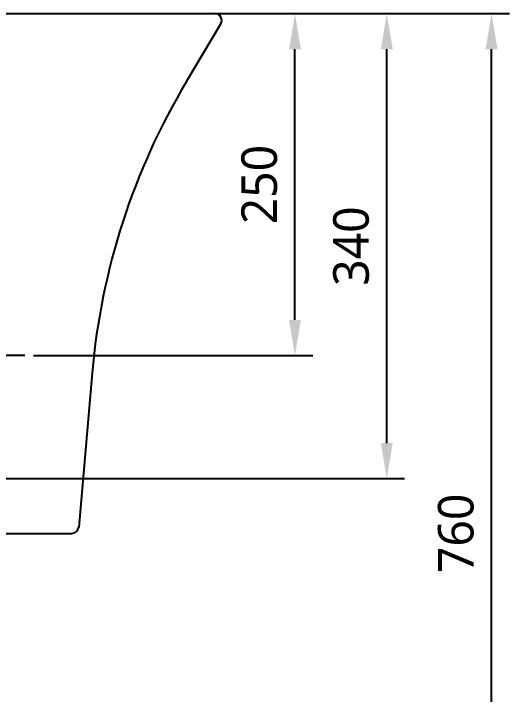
# Model space of a CAD drawing. Extents: x 7158 to 10258, y -4678 to -2578.
# Drawn here: x 8396.7 to 8758.9, y -4250.3 to -3752.5 of the extents above; entities that cross this region are included whole.
import ezdxf

# ---------------------------------------------------------------- set-up
doc = ezdxf.new("R2010")
doc.units = 0
doc.header["$LTSCALE"] = 20
doc.header["$MEASUREMENT"] = 0
doc.linetypes.add('CENTER', pattern=[2, 1.25, -0.25, 0.25, -0.25])
doc.layers.get('DEFPOINTS').update_dxf_attribs({"linetype": 'CONTINUOUS'})
for name, color, linetype in [('1', 1, 'CONTINUOUS'), ('3', 3, 'CONTINUOUS'), ('CENTER', 2, 'CENTER')]:
    doc.layers.add(name, color=color, linetype=linetype)
doc.styles.get("Standard").update_dxf_attribs({"font": 'NanumGothic.ttf'})
doc.dimstyles.get("Standard").update_dxf_attribs({"dimtxt": 2.5, "dimasz": 2, "dimexe": 2, "dimexo": 1, "dimgap": 1.5, "dimtad": 1, "dimdec": 0, "dimlfac": 10, "dimrnd": 0.5, "dimzin": 0, "dimdsep": 46, "dimtxsty": 'Standard', "dimcen": 0, "dimclrt": 2, "dimadec": 0, "dimazin": 0, "dimtfac": 1, "dimtdec": 0, "dimtmove": 0, "dimatfit": 3, "dimfxl": 1, "dimtolj": 1, "dimtzin": 0, "dimarcsym": 0})

# ---------------------------------------------------------------- blocks, each defined once
blk = doc.blocks.new('*D48')
at = {"layer": '1', "color": 3, "lineweight": -2, "transparency": 16777216}
for p, q in [((8535.29, -3752.52), (8758.91, -3752.52)), ((8745.91, -4486.52), (8745.91, -3778.52)), ((8585.29, -4512.52), (8758.91, -4512.52))]:
    blk.add_line(p, q, dxfattribs=at)
at = {"layer": '1', "color": 3, "transparency": 16777216}
for points in [[(8741.57, -3778.52), (8750.24, -3778.52), (8745.91, -3752.52)], [(8741.57, -4486.52), (8750.24, -4486.52), (8745.91, -4512.52)]]:
    blk.add_solid(points, dxfattribs=at)
at = {"layer": 'DEFPOINTS', "color": 0, "transparency": 16777216}
for p in [(8528.79, -3752.52), (8745.91, -3752.52), (8578.79, -4512.52)]:
    blk.add_point(p, dxfattribs=at)
at = {"layer": '1', "color": 2, "transparency": 16777216, "insert": (8719.91, -4132.52), "char_height": 26, "attachment_point": 5, "rotation": 90}
blk.add_mtext('\\A1;760', dxfattribs=at)
blk = doc.blocks.new('*D49')
at = {"layer": '1', "color": 3, "lineweight": -2, "transparency": 16777216}
for p, q in [((8535.29, -3752.52), (8615.25, -3752.52)), ((8602.25, -3976.52), (8602.25, -3778.52)), ((8411.29, -4002.52), (8615.25, -4002.52))]:
    blk.add_line(p, q, dxfattribs=at)
at = {"layer": '1', "color": 3, "transparency": 16777216}
for points in [[(8597.92, -3778.52), (8606.58, -3778.52), (8602.25, -3752.52)], [(8597.92, -3976.52), (8606.58, -3976.52), (8602.25, -4002.52)]]:
    blk.add_solid(points, dxfattribs=at)
at = {"layer": 'DEFPOINTS', "color": 0, "transparency": 16777216}
for p in [(8528.79, -3752.52), (8602.25, -3752.52), (8404.79, -4002.52)]:
    blk.add_point(p, dxfattribs=at)
at = {"layer": '1', "color": 2, "transparency": 16777216, "insert": (8576.25, -3877.52), "char_height": 26, "attachment_point": 5, "rotation": 90}
blk.add_mtext('\\A1;250', dxfattribs=at)
blk = doc.blocks.new('*D50')
at = {"layer": '1', "color": 3, "lineweight": -2, "transparency": 16777216}
for p, q in [((8535.29, -3752.52), (8682.34, -3752.52)), ((8669.34, -4066.52), (8669.34, -3778.52)), ((8317.79, -4092.52), (8682.34, -4092.52))]:
    blk.add_line(p, q, dxfattribs=at)
at = {"layer": '1', "color": 3, "transparency": 16777216}
for points in [[(8665, -3778.52), (8673.67, -3778.52), (8669.34, -3752.52)], [(8665, -4066.52), (8673.67, -4066.52), (8669.34, -4092.52)]]:
    blk.add_solid(points, dxfattribs=at)
at = {"layer": 'DEFPOINTS', "color": 0, "transparency": 16777216}
for p in [(8528.79, -3752.52), (8669.34, -3752.52), (8311.29, -4092.52)]:
    blk.add_point(p, dxfattribs=at)
at = {"layer": '1', "color": 2, "transparency": 16777216, "insert": (8643.34, -3922.52), "char_height": 26, "attachment_point": 5, "rotation": 90}
blk.add_mtext('\\A1;340', dxfattribs=at)

msp = doc.modelspace()

# ---------------------------------------------------------------- linework, layer by layer
at = {"layer": '3', "color": 7}
for p, q in [((8278.79, -3752.52), (8543.79, -3752.52)), ((8522.91, -3802.23), (8548.08, -3760.08)), ((8454.07, -4015.05), (8444.19, -4127.95)), ((8278.79, -4132.52), (8439.21, -4132.52))]:
    msp.add_line(p, q, dxfattribs=at)
for centre, radius, start, end in [((8543.79, -3757.52), 5, 329.15, 90), ((8952.16, -4058.62), 500, 149.15, 175), ((8439.21, -4127.52), 5, 270, 355)]:
    msp.add_arc(centre, radius, start, end, dxfattribs=at)
at = {"layer": 'CENTER', "color": 2, "linetype": 'CENTER', "ltscale": 2}
msp.add_line((8404.79, -4002.52), (8152.79, -4002.52), dxfattribs=at)

# ---------------------------------------------------------------- dimensions: what is measured, and where the dimension line sits
at = {"layer": '1'}
for base, p1, picture, middle in [((8669.34, -3752.52), (8311.29, -4092.52), '*D50', (8643.34, -3922.52)), ((8745.91, -3752.52), (8578.79, -4512.52), '*D48', (8719.91, -4132.52))]:
    dim = msp.add_linear_dim(base=base, p1=p1, p2=(8528.79, -3752.52), angle=90, dimstyle='Standard', override={"dimscale": 1.3, "dimtxt": 20, "dimasz": 20, "dimexe": 10, "dimexo": 5, "dimgap": 10, "dimlfac": 1, "dimzin": 8, "dimclrd": 3, "dimclre": 3, "dimfxl": 1.25, "dimarcsym": 1}, dxfattribs=at)
    dim.commit()
    dim.dimension.update_dxf_attribs({"geometry": picture, "text_midpoint": middle})
dim = msp.add_linear_dim(base=(8602.25, -3752.52), p1=(8404.79, -4002.52), p2=(8528.79, -3752.52), angle=90, text='250', dimstyle='Standard', override={"dimscale": 1.3, "dimtxt": 20, "dimasz": 20, "dimexe": 10, "dimexo": 5, "dimgap": 10, "dimlfac": 1, "dimzin": 8, "dimclrd": 3, "dimclre": 3, "dimfxl": 1.25, "dimarcsym": 1}, dxfattribs=at)
dim.commit()
dim.dimension.update_dxf_attribs({"geometry": '*D49', "text_midpoint": (8576.25, -3877.52)})

doc.saveas('drawing.dxf')
